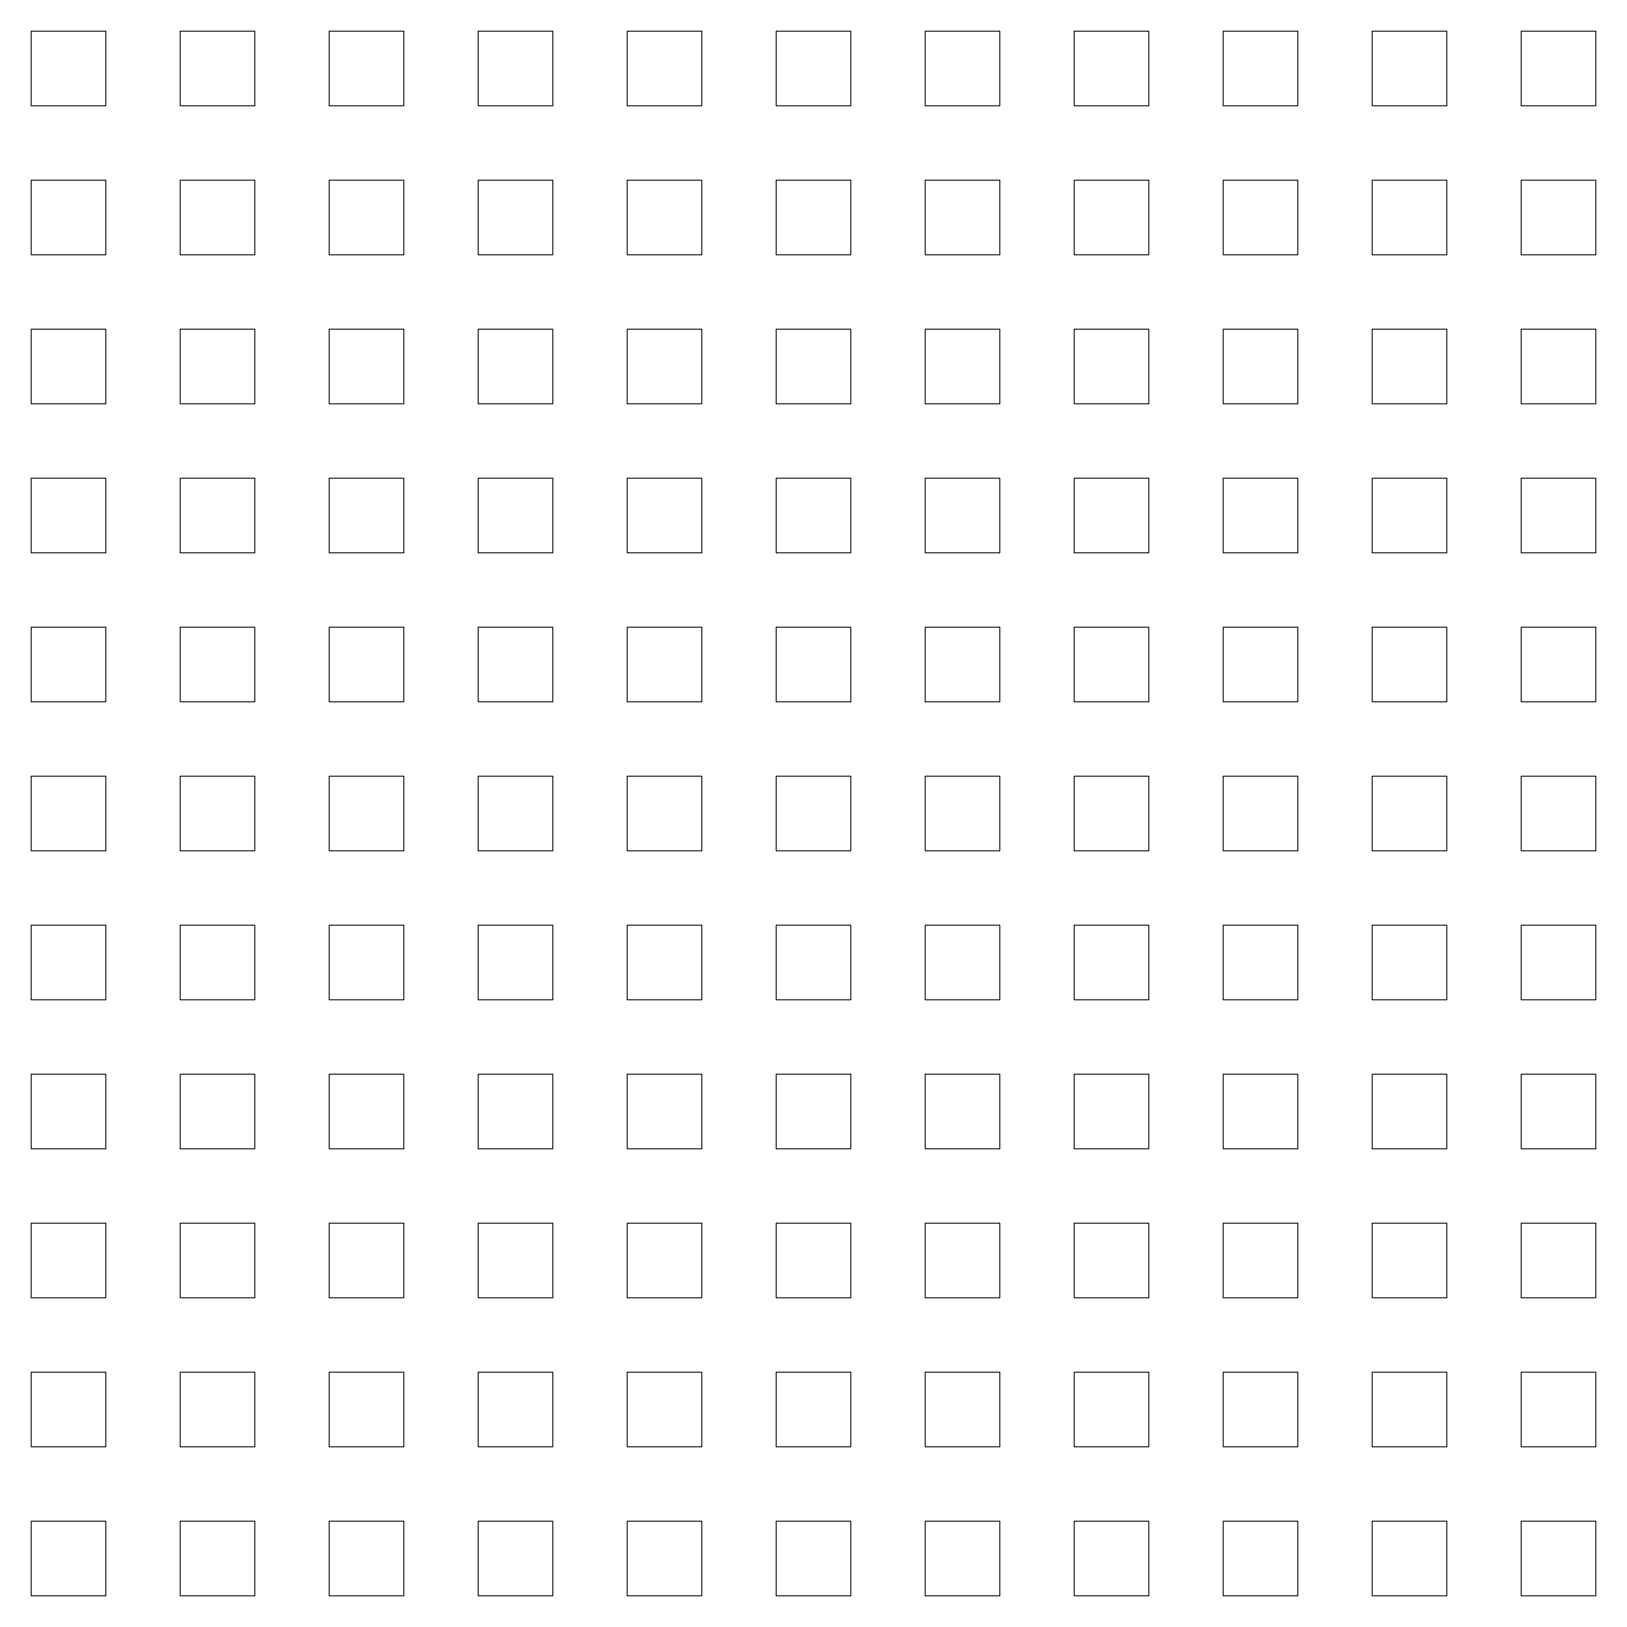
# Model space of a CAD drawing. Header units: millimetres. Extents: x 0 to 63, y 0 to 63.
import ezdxf

# ---------------------------------------------------------------- set-up
doc = ezdxf.new("R2010")
doc.units = ezdxf.units.MM
doc.layers.add('Cut', color=1, linetype='CONTINUOUS', lineweight=0)
doc.layers.add('Cut2', color=16, linetype='CONTINUOUS', lineweight=0, true_color=0x800000)

msp = doc.modelspace()

# ---------------------------------------------------------------- linework, layer by layer
at = {"layer": 'Cut'}
for points in [[(0, 60), (3, 60), (3, 63), (0, 63)], [(6, 60), (9, 60), (9, 63), (6, 63)], [(12, 60), (15, 60), (15, 63), (12, 63)], [(18, 60), (21, 60), (21, 63), (18, 63)], [(24, 60), (27, 60), (27, 63), (24, 63)], [(30, 60), (33, 60), (33, 63), (30, 63)], [(36, 60), (39, 60), (39, 63), (36, 63)], [(42, 60), (45, 60), (45, 63), (42, 63)], [(48, 60), (51, 60), (51, 63), (48, 63)], [(54, 60), (57, 60), (57, 63), (54, 63)], [(60, 60), (63, 60), (63, 63), (60, 63)], [(0, 54), (3, 54), (3, 57), (0, 57)], [(6, 54), (9, 54), (9, 57), (6, 57)], [(12, 54), (15, 54), (15, 57), (12, 57)], [(18, 54), (21, 54), (21, 57), (18, 57)], [(24, 54), (27, 54), (27, 57), (24, 57)], [(30, 54), (33, 54), (33, 57), (30, 57)], [(36, 54), (39, 54), (39, 57), (36, 57)], [(42, 54), (45, 54), (45, 57), (42, 57)], [(48, 54), (51, 54), (51, 57), (48, 57)], [(54, 54), (57, 54), (57, 57), (54, 57)], [(60, 54), (63, 54), (63, 57), (60, 57)], [(0, 48), (3, 48), (3, 51), (0, 51)], [(6, 48), (9, 48), (9, 51), (6, 51)], [(12, 48), (15, 48), (15, 51), (12, 51)], [(18, 48), (21, 48), (21, 51), (18, 51)], [(24, 48), (27, 48), (27, 51), (24, 51)], [(30, 48), (33, 48), (33, 51), (30, 51)], [(36, 48), (39, 48), (39, 51), (36, 51)], [(42, 48), (45, 48), (45, 51), (42, 51)], [(48, 48), (51, 48), (51, 51), (48, 51)], [(54, 48), (57, 48), (57, 51), (54, 51)], [(60, 48), (63, 48), (63, 51), (60, 51)], [(0, 42), (3, 42), (3, 45), (0, 45)], [(6, 42), (9, 42), (9, 45), (6, 45)], [(12, 42), (15, 42), (15, 45), (12, 45)], [(18, 42), (21, 42), (21, 45), (18, 45)], [(24, 42), (27, 42), (27, 45), (24, 45)], [(30, 42), (33, 42), (33, 45), (30, 45)], [(36, 42), (39, 42), (39, 45), (36, 45)], [(42, 42), (45, 42), (45, 45), (42, 45)], [(48, 42), (51, 42), (51, 45), (48, 45)], [(54, 42), (57, 42), (57, 45), (54, 45)], [(60, 42), (63, 42), (63, 45), (60, 45)], [(0, 36), (3, 36), (3, 39), (0, 39)], [(6, 36), (9, 36), (9, 39), (6, 39)], [(12, 36), (15, 36), (15, 39), (12, 39)], [(18, 36), (21, 36), (21, 39), (18, 39)], [(24, 36), (27, 36), (27, 39), (24, 39)], [(30, 36), (33, 36), (33, 39), (30, 39)], [(36, 36), (39, 36), (39, 39), (36, 39)], [(42, 36), (45, 36), (45, 39), (42, 39)], [(48, 36), (51, 36), (51, 39), (48, 39)], [(54, 36), (57, 36), (57, 39), (54, 39)], [(60, 36), (63, 36), (63, 39), (60, 39)], [(0, 30), (3, 30), (3, 33), (0, 33)], [(6, 30), (9, 30), (9, 33), (6, 33)], [(12, 30), (15, 30), (15, 33), (12, 33)], [(18, 30), (21, 30), (21, 33), (18, 33)], [(24, 30), (27, 30), (27, 33), (24, 33)], [(30, 30), (33, 30), (33, 33), (30, 33)], [(36, 30), (39, 30), (39, 33), (36, 33)], [(42, 30), (45, 30), (45, 33), (42, 33)], [(48, 30), (51, 30), (51, 33), (48, 33)], [(54, 30), (57, 30), (57, 33), (54, 33)], [(60, 30), (63, 30), (63, 33), (60, 33)], [(0, 24), (3, 24), (3, 27), (0, 27)], [(6, 24), (9, 24), (9, 27), (6, 27)], [(12, 24), (15, 24), (15, 27), (12, 27)], [(18, 24), (21, 24), (21, 27), (18, 27)], [(24, 24), (27, 24), (27, 27), (24, 27)], [(30, 24), (33, 24), (33, 27), (30, 27)], [(36, 24), (39, 24), (39, 27), (36, 27)], [(42, 24), (45, 24), (45, 27), (42, 27)], [(48, 24), (51, 24), (51, 27), (48, 27)], [(54, 24), (57, 24), (57, 27), (54, 27)], [(60, 24), (63, 24), (63, 27), (60, 27)], [(0, 18), (3, 18), (3, 21), (0, 21)], [(6, 18), (9, 18), (9, 21), (6, 21)], [(12, 18), (15, 18), (15, 21), (12, 21)], [(18, 18), (21, 18), (21, 21), (18, 21)], [(24, 18), (27, 18), (27, 21), (24, 21)], [(30, 18), (33, 18), (33, 21), (30, 21)], [(36, 18), (39, 18), (39, 21), (36, 21)], [(42, 18), (45, 18), (45, 21), (42, 21)], [(48, 18), (51, 18), (51, 21), (48, 21)], [(54, 18), (57, 18), (57, 21), (54, 21)], [(60, 18), (63, 18), (63, 21), (60, 21)], [(0, 12), (3, 12), (3, 15), (0, 15)], [(6, 12), (9, 12), (9, 15), (6, 15)], [(12, 12), (15, 12), (15, 15), (12, 15)], [(18, 12), (21, 12), (21, 15), (18, 15)], [(24, 12), (27, 12), (27, 15), (24, 15)], [(30, 12), (33, 12), (33, 15), (30, 15)], [(36, 12), (39, 12), (39, 15), (36, 15)], [(42, 12), (45, 12), (45, 15), (42, 15)], [(48, 12), (51, 12), (51, 15), (48, 15)], [(54, 12), (57, 12), (57, 15), (54, 15)], [(60, 12), (63, 12), (63, 15), (60, 15)], [(0, 6), (3, 6), (3, 9), (0, 9)], [(6, 6), (9, 6), (9, 9), (6, 9)], [(12, 6), (15, 6), (15, 9), (12, 9)], [(18, 6), (21, 6), (21, 9), (18, 9)], [(24, 6), (27, 6), (27, 9), (24, 9)], [(30, 6), (33, 6), (33, 9), (30, 9)], [(36, 6), (39, 6), (39, 9), (36, 9)], [(42, 6), (45, 6), (45, 9), (42, 9)], [(48, 6), (51, 6), (51, 9), (48, 9)], [(54, 6), (57, 6), (57, 9), (54, 9)], [(60, 6), (63, 6), (63, 9), (60, 9)], [(0, 0), (3, 0), (3, 3), (0, 3)], [(6, 0), (9, 0), (9, 3), (6, 3)], [(12, 0), (15, 0), (15, 3), (12, 3)], [(18, 0), (21, 0), (21, 3), (18, 3)], [(24, 0), (27, 0), (27, 3), (24, 3)], [(30, 0), (33, 0), (33, 3), (30, 3)], [(36, 0), (39, 0), (39, 3), (36, 3)], [(42, 0), (45, 0), (45, 3), (42, 3)], [(48, 0), (51, 0), (51, 3), (48, 3)], [(54, 0), (57, 0), (57, 3), (54, 3)], [(60, 0), (63, 0), (63, 3), (60, 3)]]:
    msp.add_lwpolyline(points, close=True, dxfattribs=at)
at = {"layer": 'Cut2'}
msp.add_lwpolyline([(0, 60), (3, 60), (3, 63), (0, 63)], close=True, dxfattribs=at)

doc.saveas('drawing.dxf')
